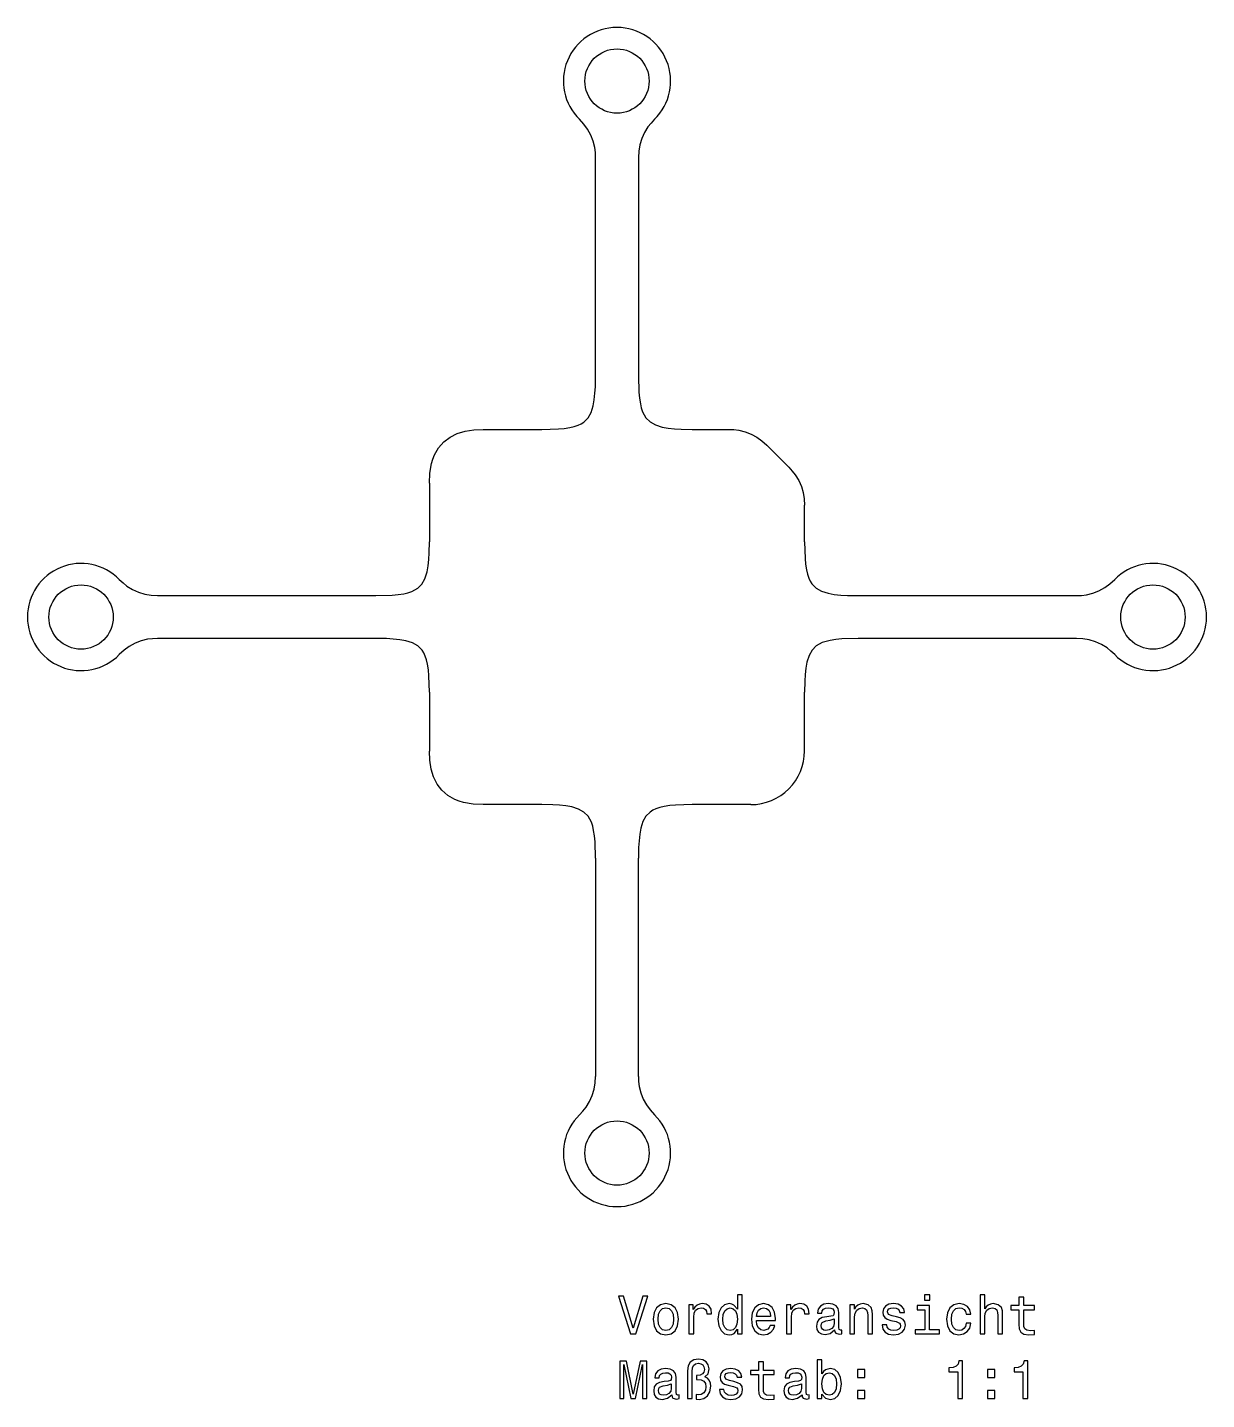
# Model space of a CAD drawing. Extents: x 540 to 650, y 348 to 476.
import ezdxf

# ---------------------------------------------------------------- set-up
doc = ezdxf.new("R2010")
doc.units = 0
doc.layers.get('0').update_dxf_attribs({"linetype": 'CONTINUOUS'})

msp = doc.modelspace()

# ---------------------------------------------------------------- linework, layer by layer
at = {"color": 7}
for p, q in [((592.5, 443), (592.5, 463.358582)), ((596.5, 463.358582), (596.5, 443)), ((551.641418, 422.5), (572, 422.5)), ((617, 422.5), (637.358582, 422.5)), ((572, 418.5), (551.641418, 418.5)), ((637.358582, 418.5), (617, 418.5)), ((592.5, 398), (592.5, 377.641418)), ((596.5, 377.641418), (596.5, 398))]:
    msp.add_line(p, q, dxfattribs=at)
at = {"color": 7, "ltscale": 0.1375}
for p, q in [((582, 438), (587.5, 438)), ((577, 433), (577, 427.5)), ((577, 413.5), (577, 408)), ((612, 408), (612, 413.5)), ((587.5, 403), (582, 403)), ((607, 403), (601.5, 403))]:
    msp.add_line(p, q, dxfattribs=at)
at = {"color": 7, "ltscale": 0.085724}
msp.add_line((601.5, 438), (604.928955, 438), dxfattribs=at)
at = {"color": 7, "ltscale": 0.073222}
msp.add_line((608.464478, 436.535522), (610.535522, 434.464478), dxfattribs=at)
at = {"color": 7, "ltscale": 0.085723}
msp.add_line((612, 427.5), (612, 430.928925), dxfattribs=at)
at = {"color": 7}
for points in [[(592.5, 463.358582), (592.480164, 463.833618), (592.419678, 464.296967), (592.274292, 464.893372), (592.054199, 465.461487), (591.760437, 465.99762), (591.41095, 466.48053), (591, 466.929291)], [(598, 466.929291), (597.674683, 466.582581), (597.386108, 466.215027), (597.061951, 465.693726), (596.810303, 465.138855), (596.633057, 464.553772), (596.532837, 463.966156), (596.5, 463.358582)], [(587.5, 438), (589.027466, 438.045837), (589.574402, 438.096893), (590.099609, 438.177216), (590.493835, 438.268372), (590.862427, 438.390839), (591.150146, 438.524567), (591.409668, 438.689423), (591.803162, 439.080353), (592.084412, 439.577209), (592.281128, 440.202423), (592.383362, 440.771484), (592.446594, 441.370453), (592.482056, 441.988678), (592.5, 443)], [(596.5, 443), (596.545837, 441.472534), (596.596863, 440.925598), (596.677185, 440.40036), (596.768372, 440.006165), (596.890869, 439.637604), (597.024597, 439.349854), (597.189453, 439.090302), (597.580322, 438.696869), (598.077209, 438.415588), (598.702393, 438.218872), (599.271484, 438.116638), (599.870422, 438.053436), (600.488647, 438.017944), (601.5, 438)], [(577, 433), (577.046753, 433.920044), (577.201965, 434.807831), (577.327454, 435.23172), (577.488464, 435.637085), (577.856018, 436.281677), (578.338013, 436.835022), (578.923401, 437.27887), (579.592346, 437.608124), (580.321228, 437.828888), (581.146973, 437.960144), (582, 438)], [(604.928955, 438), (605.397766, 437.980591), (605.855286, 437.921509), (606.444641, 437.779572), (607.006714, 437.564789), (607.538086, 437.278137), (608.0177, 436.936951), (608.464478, 436.535522)], [(610.535522, 434.464478), (610.853333, 434.119202), (611.135071, 433.753906), (611.451416, 433.236816), (611.697021, 432.6875), (611.870056, 432.10907), (611.967896, 431.528687), (612, 430.928925)], [(572, 422.5), (573.527466, 422.545837), (574.074402, 422.596893), (574.599609, 422.677216), (574.993835, 422.768372), (575.362427, 422.890839), (575.650146, 423.024567), (575.909668, 423.189423), (576.303162, 423.580353), (576.584412, 424.077209), (576.781128, 424.702423), (576.883362, 425.271484), (576.946594, 425.870453), (576.982056, 426.488678), (577, 427.5)], [(612, 427.5), (612.045837, 425.972534), (612.096863, 425.425598), (612.177185, 424.90036), (612.268372, 424.506165), (612.390869, 424.137604), (612.524597, 423.849854), (612.689453, 423.590302), (613.080322, 423.196869), (613.577209, 422.915588), (614.202393, 422.718872), (614.771484, 422.616669), (615.370422, 422.553436), (615.988647, 422.517944), (617, 422.5)], [(548.07074, 424), (548.417419, 423.674652), (548.784973, 423.386078), (549.306274, 423.061951), (549.861145, 422.810303), (550.446228, 422.633057), (551.033875, 422.532806), (551.641418, 422.5)], [(637.358582, 422.5), (637.833618, 422.519867), (638.296997, 422.580322), (638.893372, 422.725739), (639.461487, 422.945831), (639.99762, 423.239594), (640.48053, 423.589081), (640.92926, 424)], [(551.641418, 418.5), (551.166382, 418.480133), (550.703003, 418.419678), (550.106628, 418.274261), (549.538513, 418.054169), (549.00238, 417.760406), (548.51947, 417.410919), (548.07074, 417)], [(577, 413.5), (576.954163, 415.027466), (576.903137, 415.574402), (576.822815, 416.09964), (576.731628, 416.493835), (576.609131, 416.862396), (576.475403, 417.150146), (576.310547, 417.409698), (575.919678, 417.803131), (575.422791, 418.084412), (574.797607, 418.281128), (574.228516, 418.383331), (573.629578, 418.446564), (573.011353, 418.482056), (572, 418.5)], [(617, 418.5), (615.472534, 418.454163), (614.925598, 418.403107), (614.400391, 418.322784), (614.006165, 418.231628), (613.637573, 418.109161), (613.349854, 417.975433), (613.090332, 417.810577), (612.696838, 417.419647), (612.415588, 416.922791), (612.218872, 416.297577), (612.116638, 415.728516), (612.053406, 415.129547), (612.017944, 414.511322), (612, 413.5)], [(640.92926, 417), (640.582581, 417.325348), (640.215027, 417.613922), (639.693726, 417.938049), (639.138855, 418.189697), (638.553772, 418.366943), (637.966125, 418.467194), (637.358582, 418.5)], [(582, 403), (581.079956, 403.046722), (580.192139, 403.201965), (579.76825, 403.327484), (579.362915, 403.488464), (578.718323, 403.856018), (578.164978, 404.338013), (577.72113, 404.923401), (577.391907, 405.592316), (577.171082, 406.321198), (577.039856, 407.147003), (577, 408)], [(592.5, 398), (592.454163, 399.527466), (592.403137, 400.074402), (592.322815, 400.59964), (592.231628, 400.993835), (592.109131, 401.362396), (591.975403, 401.650146), (591.810547, 401.909698), (591.419678, 402.303131), (590.922791, 402.584412), (590.297607, 402.781128), (589.728516, 402.883362), (589.129578, 402.946564), (588.511353, 402.982056), (587.5, 403)], [(601.5, 403), (599.972534, 402.954163), (599.425598, 402.903107), (598.900391, 402.822784), (598.506165, 402.731628), (598.137573, 402.609161), (597.849854, 402.475433), (597.590332, 402.310577), (597.196838, 401.919647), (596.915588, 401.422791), (596.718872, 400.797577), (596.616638, 400.228516), (596.553406, 399.629547), (596.517944, 399.011322), (596.5, 398)], [(591, 374.070709), (591.325317, 374.417419), (591.613892, 374.784973), (591.938049, 375.306274), (592.189697, 375.861145), (592.366943, 376.446228), (592.467163, 377.033844), (592.5, 377.641418)], [(596.5, 377.641418), (596.519836, 377.166382), (596.580322, 376.703033), (596.725708, 376.106628), (596.945801, 375.538513), (597.239563, 375.00238), (597.58905, 374.51947), (598, 374.070709)]]:
    msp.add_lwpolyline(points, dxfattribs=at)
for points in [[(596.895508, 357.148407), (596.018005, 354.167877), (595.115295, 357.148407), (594.636169, 357.148407), (595.765869, 353.643372), (596.270203, 353.643372), (597.374634, 357.148407)], [(605.746399, 354.061951), (605.746399, 353.643372), (606.190186, 353.643372), (606.190186, 357.264404), (605.751465, 357.264404), (605.751465, 355.938049), (605.413574, 356.32132), (605.206787, 356.412109), (604.969727, 356.447418), (604.541077, 356.346527), (604.208191, 356.064117), (603.991333, 355.610229), (603.91571, 355), (603.991333, 354.389771), (604.208191, 353.930847), (604.541077, 353.643372), (604.969727, 353.547546), (605.206787, 353.582855), (605.418579, 353.673645)], [(623.670044, 357.264404), (623.200989, 357.264404), (623.200989, 356.760101), (623.670044, 356.760101)], [(628.3703, 353.643372), (628.814087, 353.643372), (628.814087, 355.206787), (628.859497, 355.56485), (629.005737, 355.827087), (629.232727, 355.988464), (629.535278, 356.048981), (629.777344, 355.998566), (629.92865, 355.862396), (630.004333, 355.635437), (630.029541, 355.332855), (630.029541, 353.643372), (630.473328, 353.643372), (630.473328, 355.423645), (630.453186, 355.781708), (630.362366, 356.079254), (630.064819, 356.351593), (629.600891, 356.447418), (629.348694, 356.412109), (629.131836, 356.316284), (628.950317, 356.164978), (628.814087, 355.958221), (628.814087, 357.264404), (628.3703, 357.264404)], [(597.878967, 354.994965), (597.959656, 354.379669), (598.19165, 353.925781), (598.559814, 353.643372), (599.054016, 353.547546), (599.543213, 353.643372), (599.911377, 353.920746), (600.143372, 354.374634), (600.229126, 354.994965), (600.143372, 355.610229), (599.911377, 356.069153), (599.543213, 356.346527), (599.054016, 356.447418), (598.559814, 356.346527), (598.19165, 356.064117), (597.959656, 355.610229)], [(598.332825, 355), (598.378235, 355.453888), (598.51947, 355.781708), (598.746399, 355.983429), (599.054016, 356.054047), (599.356628, 355.983429), (599.583557, 355.786743), (599.724792, 355.453888), (599.775208, 355), (599.724792, 354.541077), (599.583557, 354.208221), (599.356628, 354.00647), (599.054016, 353.940918), (598.746399, 354.00647), (598.51947, 354.208221), (598.378235, 354.541077)], [(601.212524, 353.643372), (601.656311, 353.643372), (601.656311, 355.19165), (601.701721, 355.56485), (601.837891, 355.832123), (602.059814, 355.99353), (602.357361, 356.048981), (602.579224, 356.013702), (602.745667, 355.912811), (602.846558, 355.741364), (602.881836, 355.509369), (603.330688, 355.509369), (603.270203, 355.917877), (603.10376, 356.210388), (602.826355, 356.386902), (602.44812, 356.447418), (602.190918, 356.407074), (601.968994, 356.306183), (601.772339, 356.134735), (601.615967, 355.90274), (601.615967, 356.351593), (601.212524, 356.351593)], [(605.04541, 356.048981), (605.337891, 355.978394), (605.559814, 355.781708), (605.690918, 355.453888), (605.741333, 355), (605.690918, 354.541077), (605.559814, 354.213257), (605.337891, 354.011536), (605.04541, 353.945953), (604.768005, 354.011536), (604.556213, 354.213257), (604.414978, 354.546112), (604.369568, 355), (604.414978, 355.448853), (604.556213, 355.776642), (604.768005, 355.978394)], [(607.50647, 354.868866), (609.281677, 354.868866), (609.286743, 355.075653), (609.206055, 355.655609), (608.984131, 356.089325), (608.631104, 356.351593), (608.162109, 356.447418), (607.703186, 356.346527), (607.350159, 356.064117), (607.123169, 355.605194), (607.04248, 355), (607.118164, 354.379669), (607.345093, 353.925781), (607.693054, 353.643372), (608.146973, 353.547546), (608.540344, 353.613098), (608.863098, 353.784576), (609.100159, 354.056915), (609.236328, 354.420013), (608.797546, 354.420013), (608.706787, 354.218292), (608.575623, 354.067017), (608.202454, 353.945953), (607.914978, 354.001434), (607.69812, 354.177948), (607.556946, 354.465424), (607.50647, 354.85376)], [(607.50647, 355.242065), (607.561951, 355.590057), (607.69812, 355.84726), (607.904907, 356.003601), (608.177246, 356.059082), (608.444519, 356.003601), (608.651306, 355.84726), (608.777405, 355.590057), (608.822754, 355.242065)], [(610.320618, 353.643372), (610.764404, 353.643372), (610.764404, 355.19165), (610.809814, 355.56485), (610.945984, 355.832123), (611.167847, 355.99353), (611.465393, 356.048981), (611.687317, 356.013702), (611.85376, 355.912811), (611.95459, 355.741364), (611.989929, 355.509369), (612.438782, 355.509369), (612.378235, 355.917877), (612.211792, 356.210388), (611.934448, 356.386902), (611.556213, 356.447418), (611.299011, 356.407074), (611.077087, 356.306183), (610.880432, 356.134735), (610.72406, 355.90274), (610.72406, 356.351593), (610.320618, 356.351593)], [(614.799011, 353.996399), (614.799011, 353.981262), (614.824219, 353.809784), (614.899841, 353.688751), (615.21759, 353.592926), (615.464722, 353.63327), (615.464722, 353.976227), (615.358765, 353.96109), (615.21759, 354.026642), (615.192383, 354.228394), (615.192383, 355.630402), (615.131836, 355.988464), (614.955322, 356.240631), (614.647705, 356.391937), (614.213989, 356.447418), (613.790344, 356.386902), (613.477661, 356.215424), (613.281006, 355.94812), (613.215393, 355.595093), (613.215393, 355.56485), (613.613831, 355.56485), (613.649109, 355.776642), (613.760071, 355.927948), (613.94165, 356.018738), (614.198853, 356.054047), (614.445984, 356.028809), (614.622498, 355.953156), (614.728394, 355.822052), (614.763672, 355.640503), (614.74353, 355.42868), (614.662842, 355.322754), (614.461121, 355.272339), (614.082825, 355.231995), (613.649109, 355.141205), (613.341492, 354.979828), (613.159912, 354.727661), (613.104492, 354.354462), (613.154907, 354.021606), (613.311218, 353.774506), (613.563416, 353.618164), (613.911377, 353.562683), (614.380432, 353.668579)], [(616.226196, 353.643372), (616.670044, 353.643372), (616.670044, 355.206787), (616.715393, 355.56485), (616.861694, 355.827087), (617.088623, 355.988464), (617.391235, 356.048981), (617.633301, 355.998566), (617.784607, 355.862396), (617.860229, 355.635437), (617.885437, 355.332855), (617.885437, 353.643372), (618.329224, 353.643372), (618.329224, 355.423645), (618.309082, 355.781708), (618.218323, 356.079254), (617.920776, 356.351593), (617.456787, 356.447418), (617.199585, 356.412109), (616.982727, 356.316284), (616.796082, 356.154907), (616.649841, 355.938049), (616.649841, 356.351593), (616.226196, 356.351593)], [(620.588623, 355.221893), (620.159912, 355.322754), (619.842224, 355.438751), (619.736328, 355.675781), (619.766602, 355.842224), (619.872498, 355.963257), (620.043945, 356.03891), (620.291077, 356.069153), (620.528076, 356.03891), (620.714722, 355.94812), (620.835754, 355.811951), (620.886169, 355.630402), (621.319885, 355.630402), (621.319885, 355.640503), (621.244263, 355.968292), (621.037476, 356.225494), (620.714722, 356.386902), (620.291077, 356.447418), (619.862366, 356.386902), (619.549683, 356.220459), (619.353027, 355.973328), (619.29248, 355.660675), (619.337891, 355.358063), (619.479126, 355.14624), (619.711121, 354.994965), (620.049011, 354.889038), (620.543213, 354.768005), (620.845825, 354.641937), (620.926514, 354.541077), (620.956787, 354.389771), (620.911377, 354.203156), (620.790344, 354.061951), (620.593689, 353.971191), (620.331421, 353.940918), (620.054016, 353.971191), (619.852295, 354.077087), (619.716125, 354.248566), (619.660645, 354.485596), (619.231995, 354.485596), (619.302612, 354.082123), (619.509338, 353.789612), (619.837158, 353.613098), (620.291077, 353.547546), (620.765137, 353.613098), (621.113098, 353.789612), (621.324951, 354.072052), (621.400574, 354.440216), (621.345093, 354.757935), (621.188782, 354.974792), (620.93158, 355.115997)], [(623.654907, 354.016571), (623.654907, 356.260803), (622.515137, 356.260803), (622.515137, 355.882568), (623.211121, 355.882568), (623.211121, 354.016571), (622.303345, 354.016571), (622.303345, 353.643372), (624.572754, 353.643372), (624.572754, 354.016571)], [(627.059082, 355.453888), (627.497864, 355.453888), (627.407043, 355.857361), (627.190186, 356.175079), (626.852295, 356.371765), (626.413574, 356.447418), (625.929382, 356.346527), (625.561218, 356.064117), (625.329224, 355.605194), (625.248535, 354.989899), (625.324219, 354.379669), (625.551147, 353.925781), (625.909241, 353.643372), (626.398438, 353.547546), (626.832153, 353.623199), (627.170044, 353.835022), (627.402039, 354.167877), (627.502869, 354.611664), (627.079224, 354.611664), (627.003601, 354.329254), (626.862366, 354.117432), (626.660645, 353.986298), (626.413574, 353.945953), (626.105896, 354.011536), (625.884033, 354.213257), (625.747864, 354.541077), (625.702454, 355.005035), (625.747864, 355.458923), (625.889038, 355.786743), (626.115967, 355.988464), (626.413574, 356.059082), (626.675781, 356.013702), (626.872498, 355.897705), (627.003601, 355.706055)], [(632.001465, 355.882568), (632.001465, 354.52594), (632.031677, 354.087189), (632.172913, 353.784576), (632.455322, 353.608063), (632.934448, 353.547546), (633.458923, 353.572754), (633.458923, 353.956055), (633.075623, 353.925781), (632.727661, 353.966125), (632.541077, 354.092224), (632.460388, 354.304047), (632.445251, 354.601593), (632.445251, 355.882568), (633.458923, 355.882568), (633.458923, 356.260803), (632.445251, 356.260803), (632.445251, 357.052582), (632.001465, 357.052582), (632.001465, 356.260803), (631.234863, 356.260803), (631.234863, 355.882568)], [(614.748535, 354.591492), (614.688049, 354.329254), (614.526672, 354.127533), (614.284607, 353.996399), (613.987061, 353.951019), (613.79541, 353.976227), (613.659241, 354.056915), (613.573486, 354.19812), (613.548279, 354.394806), (613.56842, 354.57132), (613.649109, 354.697418), (613.971924, 354.838623), (614.380432, 354.899139), (614.748535, 355.020172)], [(594.757202, 347.596527), (595.145508, 347.596527), (595.145508, 350.773773), (595.801147, 347.596527), (596.234863, 347.596527), (596.885437, 350.773773), (596.885437, 347.596527), (597.278809, 347.596527), (597.278809, 351.096527), (596.663574, 351.096527), (596.018005, 348.010071), (595.377502, 351.096527), (594.757202, 351.096527)], [(601.076355, 347.596527), (601.510071, 347.596527), (601.510071, 350.113098), (601.540344, 350.450989), (601.64624, 350.693054), (601.82782, 350.83429), (602.095093, 350.884705), (602.322021, 350.84436), (602.498535, 350.728363), (602.609497, 350.551849), (602.649841, 350.319885), (602.604492, 350.067719), (602.478394, 349.891205), (602.271606, 349.780243), (601.989197, 349.744934), (601.913574, 349.744934), (601.913574, 349.376801), (601.989197, 349.376801), (602.342224, 349.33139), (602.59436, 349.205322), (602.745667, 348.9935), (602.796082, 348.690918), (602.740662, 348.368134), (602.589355, 348.131104), (602.362366, 347.979797), (602.090088, 347.929382), (601.883301, 347.959625), (601.883301, 347.546082), (602.175781, 347.510803), (602.599426, 347.596527), (602.942383, 347.843658), (603.169312, 348.231964), (603.255066, 348.741333), (603.214722, 349.038879), (603.10376, 349.296082), (602.932251, 349.492767), (602.700317, 349.618866), (602.992798, 349.89624), (603.093689, 350.360229), (603.018005, 350.728363), (602.82135, 351.020874), (602.503601, 351.202423), (602.100159, 351.273041), (601.656311, 351.202423), (601.338623, 350.995667), (601.141907, 350.65271), (601.076355, 350.17865)], [(607.713257, 349.835724), (607.713257, 348.479095), (607.74353, 348.040344), (607.884705, 347.737732), (608.167175, 347.561218), (608.64624, 347.500702), (609.170776, 347.525909), (609.170776, 347.90921), (608.787476, 347.878937), (608.439453, 347.919281), (608.252869, 348.04538), (608.17218, 348.257202), (608.157043, 348.554749), (608.157043, 349.835724), (609.170776, 349.835724), (609.170776, 350.213959), (608.157043, 350.213959), (608.157043, 351.005737), (607.713257, 351.005737), (607.713257, 350.213959), (606.946655, 350.213959), (606.946655, 349.835724)], [(613.608765, 348.015106), (613.936584, 347.626801), (614.385437, 347.500702), (614.809082, 347.596527), (615.146973, 347.884003), (615.358765, 348.342926), (615.439453, 348.953156), (615.358765, 349.563385), (615.141907, 350.017273), (614.809082, 350.299683), (614.385437, 350.400574), (613.94165, 350.26944), (613.760071, 350.108063), (613.608765, 349.891205), (613.608765, 351.21756), (613.164978, 351.21756), (613.164978, 347.596527), (613.608765, 347.596527)], [(626.287476, 347.596527), (626.746399, 347.596527), (626.746399, 351.121735), (626.403442, 351.121735), (626.312683, 350.814117), (626.131104, 350.60733), (625.85376, 350.486298), (625.470459, 350.445953), (625.470459, 350.087891), (626.287476, 350.087891)], [(632.359497, 347.596527), (632.81842, 347.596527), (632.81842, 351.121735), (632.475525, 351.121735), (632.384705, 350.814117), (632.203186, 350.60733), (631.925781, 350.486298), (631.54248, 350.445953), (631.54248, 350.087891), (632.359497, 350.087891)], [(599.618896, 347.949554), (599.618896, 347.934418), (599.644104, 347.762939), (599.719727, 347.641907), (600.037476, 347.546082), (600.284607, 347.586426), (600.284607, 347.929382), (600.17865, 347.914246), (600.037476, 347.979797), (600.012268, 348.181549), (600.012268, 349.583557), (599.951721, 349.94162), (599.775208, 350.193787), (599.46759, 350.345093), (599.033875, 350.400574), (598.610229, 350.340057), (598.297546, 350.168579), (598.100891, 349.901276), (598.035278, 349.548248), (598.035278, 349.518005), (598.433716, 349.518005), (598.468994, 349.729797), (598.579956, 349.881104), (598.761536, 349.971893), (599.018738, 350.007202), (599.265869, 349.981964), (599.442383, 349.906311), (599.548279, 349.775208), (599.583557, 349.593658), (599.563416, 349.381836), (599.482727, 349.275909), (599.281006, 349.225494), (598.90271, 349.18515), (598.468994, 349.09436), (598.161377, 348.932983), (597.979797, 348.680817), (597.924377, 348.307617), (597.974792, 347.974762), (598.131104, 347.727661), (598.383301, 347.57132), (598.731262, 347.515839), (599.200317, 347.621735)], [(605.408508, 349.175049), (604.979797, 349.275909), (604.662109, 349.391907), (604.556213, 349.628937), (604.586426, 349.79538), (604.692383, 349.916412), (604.863831, 349.992065), (605.110962, 350.022308), (605.347961, 349.992065), (605.534607, 349.901276), (605.65564, 349.765106), (605.706055, 349.583557), (606.139771, 349.583557), (606.139771, 349.593658), (606.064148, 349.921448), (605.857361, 350.17865), (605.534607, 350.340057), (605.110962, 350.400574), (604.682251, 350.340057), (604.369568, 350.173615), (604.172913, 349.926483), (604.112366, 349.613831), (604.157776, 349.311218), (604.299011, 349.099396), (604.531006, 348.94812), (604.868896, 348.842194), (605.363098, 348.721161), (605.66571, 348.595093), (605.746399, 348.494232), (605.776672, 348.342926), (605.731262, 348.156311), (605.610229, 348.015106), (605.413574, 347.924347), (605.151306, 347.894073), (604.873901, 347.924347), (604.67218, 348.030243), (604.536011, 348.201721), (604.48053, 348.438751), (604.05188, 348.438751), (604.122498, 348.035278), (604.329224, 347.742767), (604.657043, 347.566254), (605.110962, 347.500702), (605.585022, 347.566254), (605.932983, 347.742767), (606.144836, 348.025208), (606.220459, 348.393372), (606.164978, 348.71109), (606.008667, 348.927948), (605.751465, 349.069153)], [(611.762939, 347.949554), (611.762939, 347.934418), (611.788208, 347.762939), (611.863831, 347.641907), (612.18158, 347.546082), (612.42865, 347.586426), (612.42865, 347.929382), (612.322754, 347.914246), (612.18158, 347.979797), (612.156311, 348.181549), (612.156311, 349.583557), (612.095825, 349.94162), (611.919312, 350.193787), (611.611694, 350.345093), (611.177979, 350.400574), (610.754333, 350.340057), (610.44165, 350.168579), (610.244934, 349.901276), (610.179382, 349.548248), (610.179382, 349.518005), (610.57782, 349.518005), (610.613098, 349.729797), (610.72406, 349.881104), (610.90564, 349.971893), (611.162842, 350.007202), (611.409912, 349.981964), (611.586426, 349.906311), (611.692383, 349.775208), (611.727661, 349.593658), (611.70752, 349.381836), (611.626831, 349.275909), (611.425049, 349.225494), (611.046814, 349.18515), (610.613098, 349.09436), (610.305481, 348.932983), (610.123901, 348.680817), (610.06842, 348.307617), (610.118896, 347.974762), (610.275208, 347.727661), (610.527405, 347.57132), (610.875366, 347.515839), (611.34436, 347.621735)], [(614.985596, 348.953156), (614.935181, 348.499268), (614.799011, 348.166412), (614.582153, 347.964691), (614.309814, 347.899109), (614.012268, 347.964691), (613.79541, 348.166412), (613.659241, 348.494232), (613.613831, 348.953156), (613.659241, 349.407043), (613.79541, 349.734863), (614.012268, 349.931549), (614.309814, 350.002136), (614.582153, 349.931549), (614.799011, 349.729797), (614.935181, 349.402008)], [(616.92218, 349.553314), (617.618164, 349.553314), (617.618164, 350.304749), (616.92218, 350.304749)], [(629.066284, 349.553314), (629.762268, 349.553314), (629.762268, 350.304749), (629.066284, 350.304749)], [(599.56842, 348.544647), (599.507935, 348.28241), (599.346558, 348.080688), (599.104492, 347.949554), (598.806946, 347.904175), (598.615295, 347.929382), (598.479126, 348.010071), (598.393372, 348.151276), (598.368164, 348.347961), (598.388306, 348.524475), (598.468994, 348.650574), (598.791809, 348.791779), (599.200317, 348.852295), (599.56842, 348.973328)], [(611.712524, 348.544647), (611.652039, 348.28241), (611.490662, 348.080688), (611.248535, 347.949554), (610.950989, 347.904175), (610.759338, 347.929382), (610.623169, 348.010071), (610.537476, 348.151276), (610.512268, 348.347961), (610.53241, 348.524475), (610.613098, 348.650574), (610.935852, 348.791779), (611.34436, 348.852295), (611.712524, 348.973328)], [(616.92218, 347.596527), (617.618164, 347.596527), (617.618164, 348.347961), (616.92218, 348.347961)], [(629.066284, 347.596527), (629.762268, 347.596527), (629.762268, 348.347961), (629.066284, 348.347961)]]:
    msp.add_lwpolyline(points, close=True, dxfattribs=at)
for centre in [(594.5, 470.5), (544.5, 420.5), (644.5, 420.5), (594.5, 370.5)]:
    msp.add_circle(centre, 3, dxfattribs=at)
for centre, start, end in [((594.5, 470.5), 314.427004, 225.572998), ((544.5, 420.5), 44.427003, 315.572997), ((644.5, 420.5), 224.427001, 135.572999), ((607, 408), 269.999997, 360), ((594.5, 370.5), 134.427002, 45.572996)]:
    msp.add_arc(centre, 5, start, end, dxfattribs=at)

doc.saveas('drawing.dxf')
